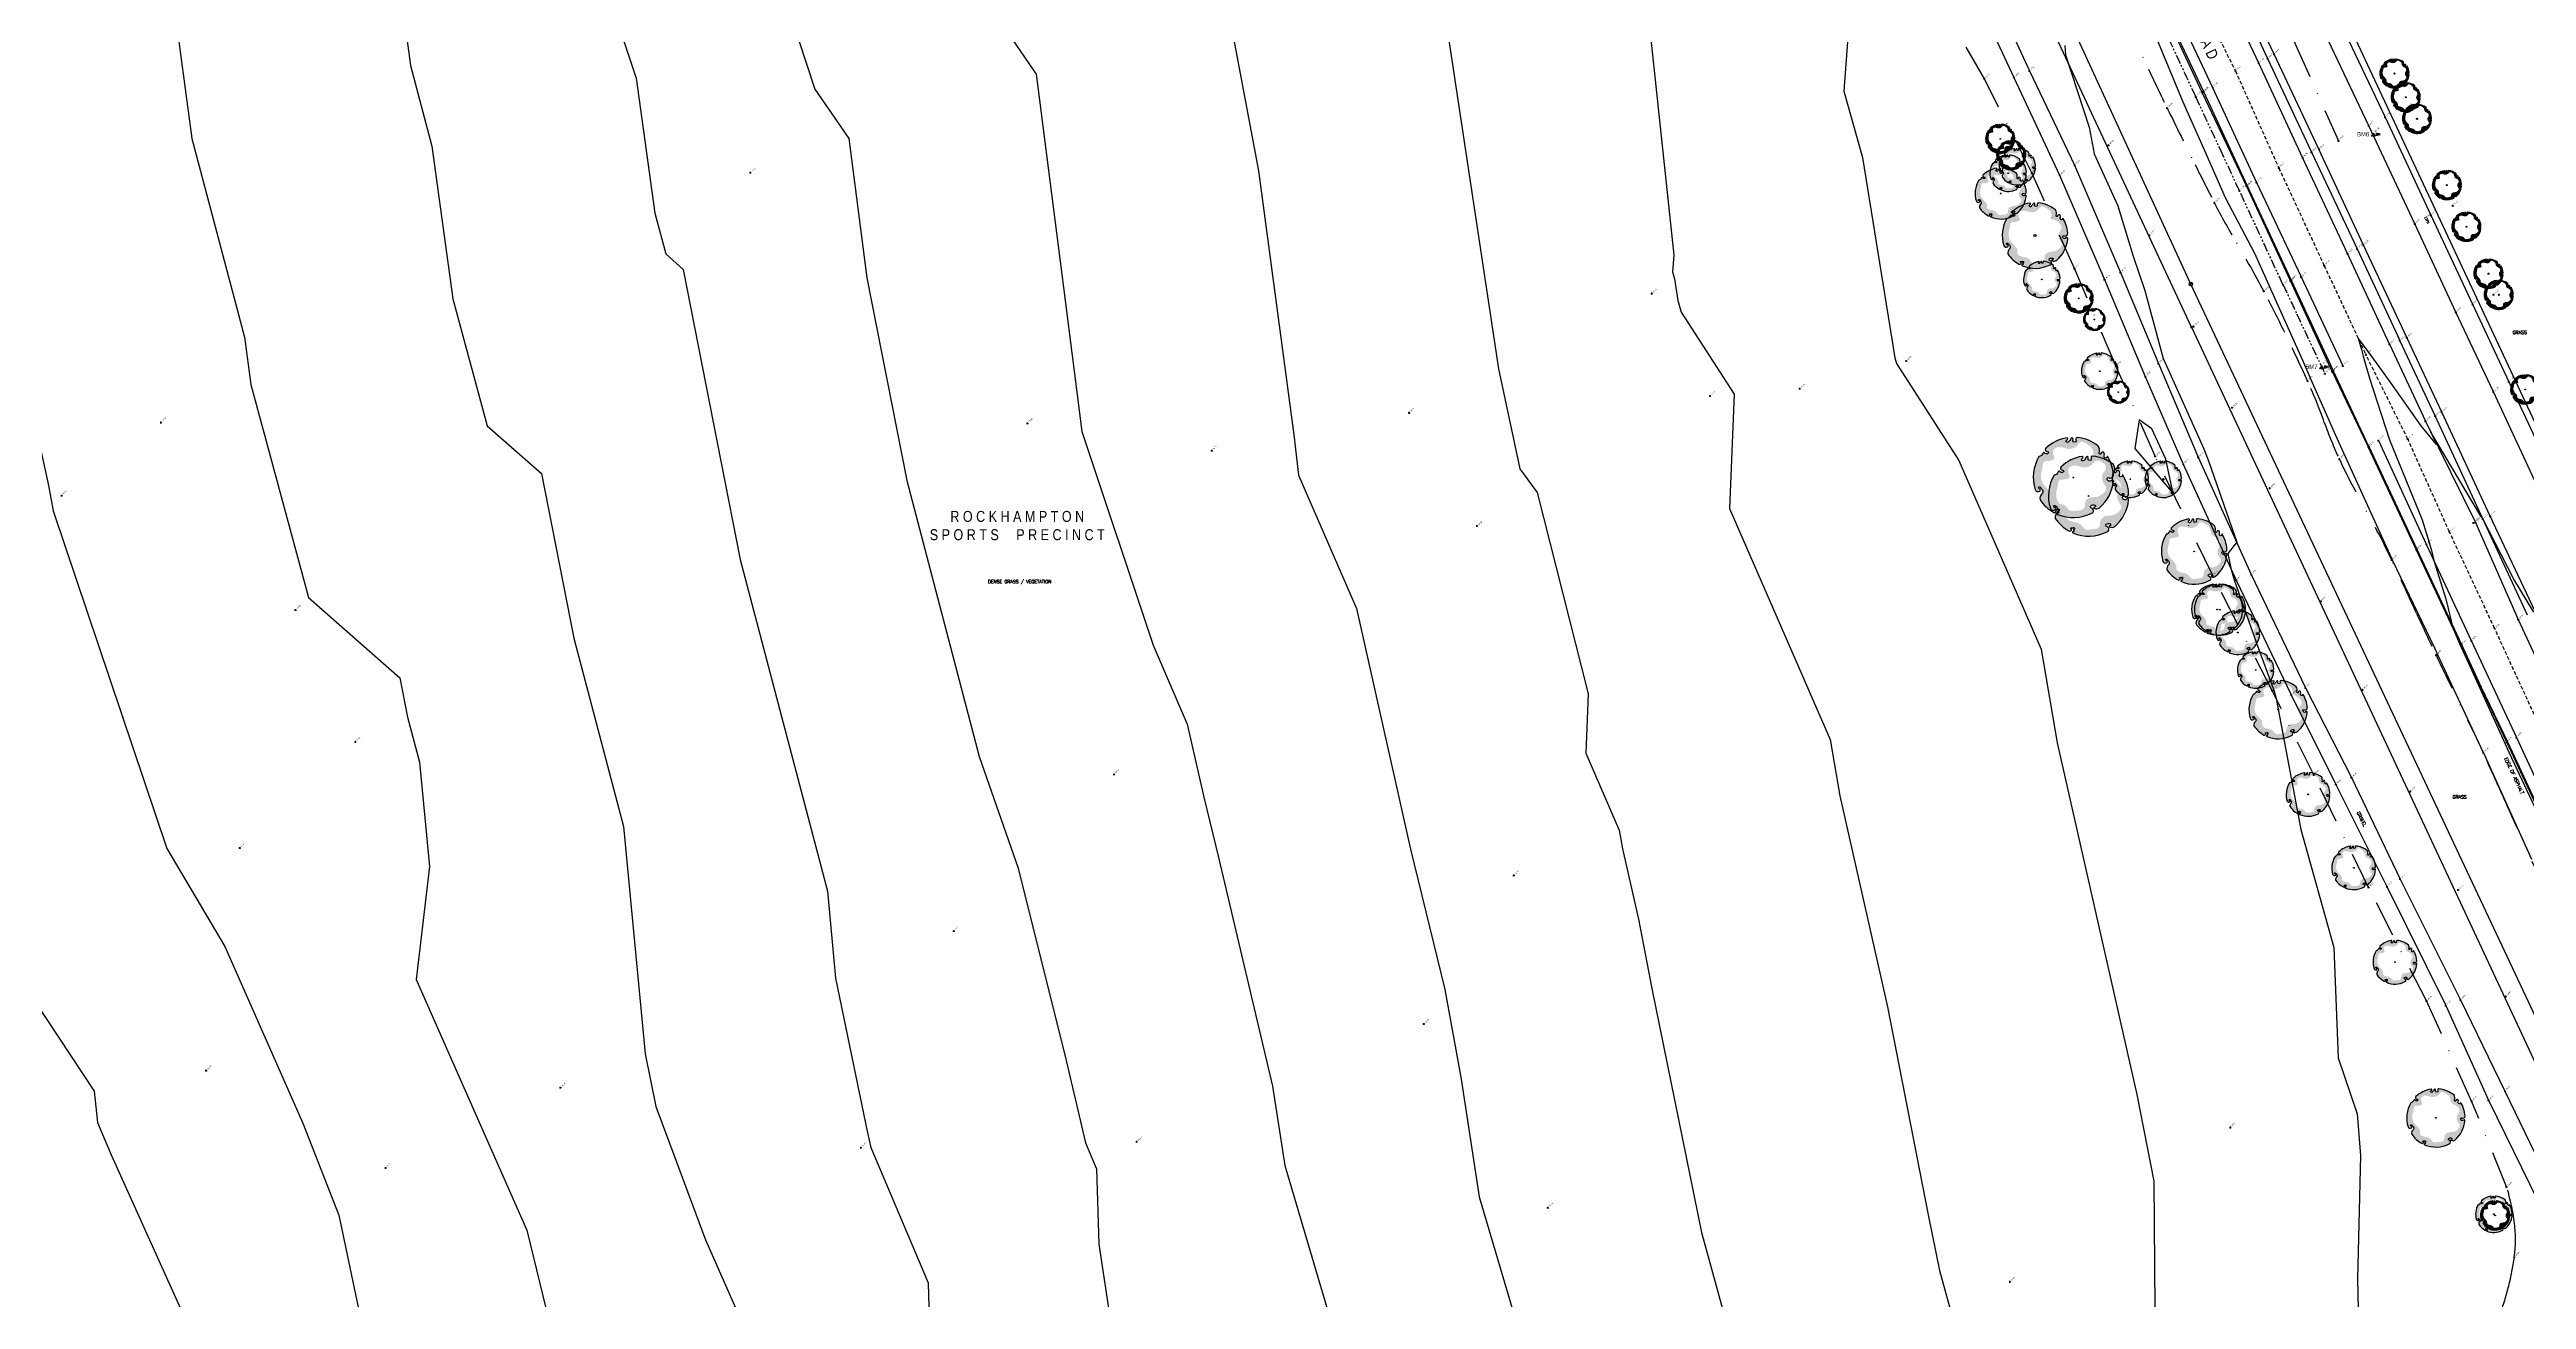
# Model space of a CAD drawing. Header units: metres. Extents: x 246075 to 247503, y 7418632 to 7419642.
# Drawn here: x 246664.9 to 247004.1, y 7419136.2 to 7419307.5 of the extents above; entities that cross this region are included whole.
import ezdxf
from ezdxf.enums import TextEntityAlignment as Align

# ---------------------------------------------------------------- set-up
doc = ezdxf.new("R2010")
doc.units = ezdxf.units.M
for name, pattern in [('DASHDOT', [10, 5, -2.5, 0, -2.5]), ('DASHED', [0.75, 0.5, -0.25]), ('PHANTOM', [2.5, 1.25, -0.25, 0.25, -0.25, 0.25, -0.25])]:
    doc.linetypes.add(name, pattern=pattern)
for name, color, linetype in [('-TEXT', 7, 'Continuous'), ('017_NAIL-L', 8, 'Continuous'), ('102_TOP_OF_BANK', 37, 'PHANTOM'), ('102_TOP_OF_BANK-L', 37, 'PHANTOM'), ('102_TOP_OF_BANK-S', 37, 'PHANTOM'), ('103_TOE_OF_BATTER', 37, 'DASHDOT'), ('103_TOE_OF_BATTER-L', 37, 'DASHDOT'), ('103_TOE_OF_BATTER-S', 37, 'DASHDOT'), ('104_EXISTING_SURFACE-L', 35, 'Continuous'), ('104_EXISTING_SURFACE-S', 35, 'Continuous'), ('201_SINGLE_TREE-H', 63, 'Continuous'), ('201_SINGLE_TREE-S', 96, 'Continuous'), ('203_GROUP_TREES', 116, 'DASHDOT'), ('203_GROUP_TREES-L', 116, 'DASHDOT'), ('203_GROUP_TREES-S', 116, 'DASHDOT'), ('403_EDGE_OF_BITUMEN', 8, 'Continuous'), ('403_EDGE_OF_BITUMEN-L', 8, 'Continuous'), ('403_EDGE_OF_BITUMEN-S', 8, 'Continuous'), ('405_EDGE_FORMATION', 33, 'Continuous'), ('405_EDGE_FORMATION-L', 33, 'Continuous'), ('405_EDGE_FORMATION-S', 33, 'Continuous'), ('410_PEDESTRIAN_PATH', 32, 'Continuous'), ('410_PEDESTRIAN_PATH-L', 32, 'Continuous'), ('410_PEDESTRIAN_PATH-S', 32, 'Continuous'), ('415_LANE_LINE_DASHED', 53, 'DASHED'), ('415_LANE_LINE_DASHED-L', 53, 'DASHED'), ('415_LANE_LINE_DASHED-S', 53, 'DASHED'), ('418_LANE_LINE_SOLID', 53, 'Continuous'), ('418_LANE_LINE_SOLID-L', 53, 'Continuous'), ('418_LANE_LINE_SOLID-S', 53, 'Continuous'), ('903_FENCE', 24, 'FENCELINE'), ('903_FENCE-S', 24, 'Continuous'), ('EX-BENCHMARK', 7, 'Continuous'), ('EX-BENCHMARK_(SLS)', 8, 'Continuous'), ('Surface_Contours_Major', 4, 'Continuous'), ('Surface_Contours_Minor', 253, 'Continuous')]:
    doc.layers.add(name, color=color, linetype=linetype)
for name, color, linetype, true_color in [('717_ELEC_LINE_OVER', 7, 'Continuous', 0xffa500), ('753_FIRE_HYDRANT-L', 7, 'Continuous', 0xb30000), ('EX-ELECT_POLE_(SLS)', 7, 'Continuous', 0xffa500), ('EX-FIRE_HYDRANT_(SLS)', 7, 'Continuous', 0xb30000)]:
    doc.layers.add(name, color=color, linetype=linetype, true_color=true_color)
doc.styles.add('BOLD', font='ARIALN.TTF')
doc.styles.add('ISO2.5', font='isocp.shx', dxfattribs={"height": 2.5})
doc.styles.get("Standard").update_dxf_attribs({"font": 'SIMPLEX.shx'})
doc.linetypes.add('FENCELINE', pattern='A,0.5,-0.2,["/",Standard,S=0.1,R=0,X=0,Y=-0.05],-0.25', length=0.95)

# ---------------------------------------------------------------- blocks, each defined once
blk = doc.blocks.new('CROSS')
at = {"color": 0, "linetype": 'Continuous'}
for p, q in [((-0.5, 0), (0.5, 0)), ((0, -0.5), (0, 0.5))]:
    blk.add_line(p, q, dxfattribs=at)
blk = doc.blocks.new('BM')
at = {"color": 0, "linetype": 'Continuous', "lineweight": 13}
for p, q in [((0, 0), (-0.31, -0.44)), ((-0.19, -0.44), (0, 0)), ((0, 0), (-0.06, -0.44)), ((0, 0), (0.19, -0.44)), ((0.31, -0.44), (0, 0)), ((0, 0), (0.06, -0.44)), ((-0.31, -0.44), (-0.19, -0.44)), ((-0.06, -0.44), (0.06, -0.44)), ((0.19, -0.44), (0.31, -0.44)), ((0.47, -0.02), (0.38, -0.02)), ((0.38, -0.02), (0.38, -0.34)), ((0.47, -0.16), (0.38, -0.16)), ((0.38, -0.16), (0.39, -0.16)), ((0.38, -0.34), (0.47, -0.34)), ((0.38, -0.34), (0.39, -0.34)), ((0.52, -0.04), (0.47, -0.02)), ((0.47, -0.16), (0.52, -0.14)), ((0.52, -0.17), (0.47, -0.16)), ((0.47, -0.34), (0.52, -0.33)), ((0.54, -0.09), (0.52, -0.04)), ((0.52, -0.14), (0.54, -0.09)), ((0.55, -0.21), (0.52, -0.17)), ((0.52, -0.33), (0.55, -0.29)), ((0.56, -0.25), (0.55, -0.21)), ((0.55, -0.29), (0.56, -0.25)), ((0.67, -0.34), (0.67, -0.02)), ((0.67, -0.02), (0.78, -0.19)), ((0.78, -0.19), (0.89, -0.02)), ((0.89, -0.02), (0.89, -0.34))]:
    blk.add_line(p, q, dxfattribs=at)
blk = doc.blocks.new('201T')
at = {"layer": '201_SINGLE_TREE-S'}
blk.add_circle((0, 0), 0.5, dxfattribs=at)
blk = doc.blocks.new('201C')
at = {"layer": '201_SINGLE_TREE-H', "transparency": 33554534}
h = blk.add_hatch(color=256, dxfattribs=at)
h.paths.add_polyline_path([(-0.372, -0.334, 0.222926), (0.02, -0.5, 0.770799), (0.044, -0.442, -0.650302), (0.051, -0.412, -0.234737), (0.096, -0.425, -0.847312), (0.082, -0.447, 0.78443), (0.073, -0.458, 0.276934), (0.135, -0.481, 0.193599), (0.431, -0.254, 0.800435), (0.414, -0.234, -0.75216), (0.376, -0.192, -0.528914), (0.401, -0.191, 0.594112), (0.466, -0.18, 0.123805), (0.496, 0.062, -1.41759), (0.461, 0.081, 0.206906), (0.476, 0.113, 0.759729), (0.437, 0.125, -1.073307), (0.419, 0.139, 0.194379), (0.447, 0.223, 0.144612), (0.254, 0.43, 0.53339), (0.228, 0.413, -1.592592), (0.194, 0.429, 1.030038), (0.176, 0.451, -0.10361), (0.131, 0.426, -1.238487), (0.128, 0.459, 0.884725), (0.134, 0.482, 0.147549), (-0.155, 0.475, 0.71725), (-0.158, 0.429, -0.864032), (-0.165, 0.402, -0.310704), (-0.195, 0.427, 0.58143), (-0.217, 0.432, -0.281558), (-0.277, 0.416), (-0.278, 0.416, 0.217121), (-0.496, 0.063), (-0.496, 0.063, 0.440011), (-0.452, 0.021, 0.723973), (-0.444, 0.052, -1.384648), (-0.426, 0.066, -0.051107), (-0.415, 0.022, -0.361502), (-0.441, -0.021, 0.256822), (-0.494, -0.079, 0.116166), (-0.406, -0.291, 0.67803), (-0.368, -0.284, 0.170035), (-0.37, -0.274, -1.054701), (-0.36, -0.27, 0.431903), (-0.347, -0.275, -0.910728), (-0.333, -0.299, -0.42046), (-0.342, -0.298, 1.007885), (-0.348, -0.302, -0.766634), (-0.365, -0.322, 0.938602), (-0.372, -0.334)])
edge = h.paths.add_edge_path(flags=16)
edge.add_spline(control_points=[(-0.318, 0.247), (-0.303, 0.263), (-0.286, 0.289), (-0.256, 0.341), (-0.193, 0.315), (-0.092, 0.286), (-0.116, 0.394), (-0.036, 0.446), (0.039, 0.399), (0.103, 0.33), (0.196, 0.321), (0.278, 0.38), (0.344, 0.296), (0.379, 0.215), (0.33, 0.131), (0.392, 0.059), (0.438, -0.014), (0.405, -0.092), (0.346, -0.109), (0.31, -0.167), (0.306, -0.228), (0.329, -0.309), (0.241, -0.345), (0.165, -0.35), (0.103, -0.314), (0.046, -0.315), (0.005, -0.336), (-0.014, -0.368), (-0.033, -0.407), (-0.093, -0.415), (-0.146, -0.387), (-0.23, -0.366), (-0.225, -0.277), (-0.286, -0.229), (-0.334, -0.194), (-0.374, -0.141), (-0.328, -0.087), (-0.344, -0.001), (-0.387, 0.083), (-0.366, 0.18), (-0.336, 0.227), (-0.318, 0.247)], knot_values=[0, 0, 0, 0, 0.064972, 0.101243, 0.15652, 0.245586, 0.324463, 0.387907, 0.486094, 0.554514, 0.671826, 0.728629, 0.823661, 0.919885, 0.989953, 1.075257, 1.171704, 1.23593, 1.293575, 1.346478, 1.426142, 1.479146, 1.570817, 1.644481, 1.712561, 1.774901, 1.807, 1.846291, 1.885582, 1.928182, 2.007036, 2.074591, 2.151638, 2.226455, 2.293426, 2.340744, 2.397548, 2.47317, 2.587294, 2.673595, 2.754259, 2.754259, 2.754259, 2.754259], degree=3, periodic=0)
at = {"layer": '201_SINGLE_TREE-S'}
blk.add_lwpolyline([(-0.372, -0.334, 0.222926), (0.02, -0.5, 0.770799), (0.044, -0.442, -0.650302), (0.051, -0.412, -0.234737), (0.096, -0.425, -0.847312), (0.082, -0.447, 0.78443), (0.073, -0.458, 0.276934), (0.135, -0.481, 0.193599), (0.431, -0.254, 0.800435), (0.414, -0.234, -0.75216), (0.376, -0.192, -0.528914), (0.401, -0.191, 0.594112), (0.466, -0.18, 0.123805), (0.496, 0.062, -1.41759), (0.461, 0.081, 0.206906), (0.476, 0.113, 0.759729), (0.437, 0.125, -1.073307), (0.419, 0.139, 0.194379), (0.447, 0.223, 0.144612), (0.254, 0.43, 0.53339), (0.228, 0.413, -1.592592), (0.194, 0.429, 1.030038), (0.176, 0.451, -0.10361), (0.131, 0.426, -1.238487), (0.128, 0.459, 0.884725), (0.134, 0.482, 0.147549), (-0.155, 0.475, 0.71725), (-0.158, 0.429, -0.864032), (-0.165, 0.402, -0.310704), (-0.195, 0.427, 0.58143), (-0.217, 0.432, -0.281558), (-0.277, 0.416), (-0.278, 0.416, 0.217121), (-0.496, 0.063), (-0.496, 0.063, 0.440011), (-0.452, 0.021, 0.723973), (-0.444, 0.052, -1.384648), (-0.426, 0.066, -0.051107), (-0.415, 0.022, -0.361502), (-0.441, -0.021, 0.256822), (-0.494, -0.079, 0.116166), (-0.406, -0.291, 0.67803), (-0.368, -0.284, 0.170035), (-0.37, -0.274, -1.054701), (-0.36, -0.27, 0.431903), (-0.347, -0.275, -0.910728), (-0.333, -0.299, -0.42046), (-0.342, -0.298, 1.007885), (-0.348, -0.302, -0.766634), (-0.365, -0.322, 0.938602), (-0.372, -0.334)], format="xyb", dxfattribs=at)
blk = doc.blocks.new('PP')
at = {"layer": 'EX-ELECT_POLE_(SLS)', "color": 0}
for p, q in [((-0.08, 0.24), (0.09, 0)), ((0.09, 0), (-0.1, 0)), ((-0.1, 0), (0.07, -0.24))]:
    blk.add_line(p, q, dxfattribs=at)
blk.add_circle((0, 0), 0.25, dxfattribs=at)
blk = doc.blocks.new('FHS')
at = {"color": 0, "linetype": 'Continuous', "lineweight": 13}
for p, q in [((-0.15, -0.15), (-0.15, 0.15)), ((-0.15, 0.15), (0.15, 0.15)), ((0.15, 0.15), (0.15, -0.15)), ((0.31, -0.15), (0.31, 0.17)), ((0.31, 0.17), (0.45, 0.17)), ((0.31, 0.03), (0.45, 0.03)), ((0.45, 0.17), (0.46, 0.17)), ((0.45, 0.03), (0.46, 0.03)), ((0.56, -0.15), (0.56, 0.17)), ((0.56, 0.17), (0.56, 0.17)), ((0.56, 0.03), (0.74, 0.03)), ((0.74, 0.17), (0.74, -0.15)), ((0.15, -0.15), (-0.15, -0.15))]:
    blk.add_line(p, q, dxfattribs=at)
blk = doc.blocks.new('G')
at = {"layer": '-TEXT'}
blk.add_text('GRASS', height=0.45, dxfattribs=at).set_placement((0.02, -0.24), align=Align.CENTER)
blk = doc.blocks.new('GR')
at = {"layer": '-TEXT'}
blk.add_text('GRAVEL', height=0.45, dxfattribs=at).set_placement((0.04, -0.22), align=Align.CENTER)

msp = doc.modelspace()

# ---------------------------------------------------------------- linework, layer by layer
at = {"layer": '102_TOP_OF_BANK'}
msp.add_lwpolyline([(246976.47, 7419263.05, -0.000577), (246972.6, 7419271.26, -0.001183), (246970.73, 7419275.26), (246964.76, 7419288.13, 0.000006), (246962.49, 7419293.02, 0.000004), (246958.79, 7419300.99, 0.000851), (246954.89, 7419309.36, -0.001305)], format="xyb", dxfattribs=at)
at = {"layer": '103_TOE_OF_BATTER'}
msp.add_lwpolyline([(246936.89, 7419390.58), (246943.54, 7419376.35), (246949.54, 7419361.45), (246954.97, 7419348.63), (246960.28, 7419334.81), (246966.22, 7419321.78), (246972.37, 7419308.35), (246978.33, 7419294.95)], dxfattribs=at)
msp.add_lwpolyline([(246948.28, 7419313.25, 0.001439), (246952.3, 7419304.76, 0.002285), (246954.87, 7419299.44, 0.001928), (246958.69, 7419291.71, 0.002835), (246961.33, 7419286.47, 0.016237), (246964.33, 7419281.06, -0.013029), (246968.11, 7419274.35, -0.008164), (246970.98, 7419268.69, -0.00706), (246974.1, 7419262.05, -0.021004), (246976.39, 7419256.37, 0.023664), (246978.45, 7419251.34, 0.020509), (246981.91, 7419244.66, -0.019192), (246985.62, 7419237.53, -0.003069), (246989, 7419230.26, 0.003867), (246991.69, 7419224.5, 0.004547), (246996.05, 7419215.56, -0.009217), (246998.16, 7419211.13, -0.001645), (247000.78, 7419205.3, 0.001062), (247004.83, 7419196.26, 0.000226), (247007.55, 7419190.23, -0.000187)], format="xyb", dxfattribs=at)
at = {"layer": '203_GROUP_TREES'}
for p, q in [((246929.84, 7419303.46), (246923.14, 7419314.96)), ((246936.33, 7419290.56), (246929.84, 7419303.46)), ((246942.17, 7419277.46), (246936.33, 7419290.56)), ((246947.85, 7419264.13), (246942.17, 7419277.46)), ((246953.22, 7419251.74), (246947.85, 7419264.13)), ((246961.11, 7419235.4), (246953.22, 7419251.74)), ((246969.24, 7419219.65), (246961.11, 7419235.4)), ((246974.95, 7419208.09), (246969.24, 7419219.65)), ((246982.44, 7419192.69), (246974.95, 7419208.09)), ((246990.38, 7419177.14), (246982.44, 7419192.69)), ((246996.56, 7419163.39), (246990.38, 7419177.14)), ((247001.35, 7419151.67), (246996.56, 7419163.39))]:
    msp.add_line(p, q, dxfattribs=at)
msp.add_lwpolyline([(246991.88, 7419125.95, 0.083575), (246997.63, 7419129.86, 0.114194), (247000.43, 7419134.14, 0.026336), (247001.65, 7419138.09, 0.027249), (247002.41, 7419142.02, 0.061885), (247002.47, 7419146.32, 0.048569), (247001.35, 7419151.67)], format="xyb", dxfattribs=at)
at = {"layer": '403_EDGE_OF_BITUMEN'}
for p, q in [((246969.51, 7419306.83), (246963.25, 7419320.06)), ((246959.68, 7419301.58), (246953.29, 7419315.29)), ((246975.66, 7419293.83), (246969.51, 7419306.83)), ((246965.71, 7419288.79), (246959.68, 7419301.58)), ((246981.74, 7419280.67), (246975.66, 7419293.83)), ((246971.74, 7419275.78), (246965.71, 7419288.79)), ((246987.7, 7419268), (246981.74, 7419280.67)), ((246977.45, 7419263.36), (246971.74, 7419275.78)), ((246992.47, 7419257.78), (246987.7, 7419268)), ((246977.45, 7419263.36), (246982.41, 7419253.05)), ((246999.1, 7419243.55), (246992.47, 7419257.78)), ((246988.98, 7419238.96), (246982.41, 7419253.05)), ((247005.28, 7419230.49), (246999.1, 7419243.55)), ((246995.08, 7419225.89), (246988.98, 7419238.96)), ((247001.37, 7419212.58), (246995.08, 7419225.89)), ((247008.33, 7419197.7), (247001.37, 7419212.58))]:
    msp.add_line(p, q, dxfattribs=at)
at = {"layer": '405_EDGE_FORMATION'}
for p, q in [((246927.98, 7419316.29), (246933.89, 7419303.64)), ((246930.16, 7419317.2), (246936, 7419304.54)), ((246936, 7419304.54), (246942.2, 7419291.61)), ((246933.89, 7419303.64), (246940.14, 7419290.26)), ((246942.2, 7419291.61), (246948.48, 7419276.92)), ((246940.14, 7419290.26), (246946.28, 7419275.94)), ((246946.28, 7419275.94), (246951.87, 7419262.67)), ((246948.48, 7419276.92), (246953.66, 7419264.45)), ((246953.66, 7419264.45), (246959.11, 7419251.61)), ((246951.87, 7419262.67), (246957.08, 7419250.68)), ((246957.08, 7419250.68), (246964.31, 7419234.78)), ((246959.11, 7419251.61), (246966.39, 7419235.54)), ((246964.31, 7419234.78), (246971.87, 7419219.07)), ((246966.39, 7419235.54), (246973.8, 7419220.02)), ((246973.8, 7419220.02), (246980.11, 7419207.72)), ((246971.87, 7419219.07), (246977.97, 7419206.8)), ((246977.97, 7419206.8), (246984.97, 7419192.79)), ((246980.11, 7419207.72), (246986.76, 7419193.83)), ((246984.97, 7419192.79), (246993.01, 7419176.49)), ((246986.76, 7419193.83), (246995.02, 7419177.28)), ((246993.01, 7419176.49), (246998.88, 7419163.52)), ((246995.02, 7419177.28), (247001.13, 7419164.79)), ((246998.88, 7419163.52), (247005.67, 7419149.65)), ((247001.13, 7419164.79), (247008.01, 7419150.51))]:
    msp.add_line(p, q, dxfattribs=at)
at = {"layer": '410_PEDESTRIAN_PATH'}
for p, q in [((246978.35, 7419311.62), (246984.71, 7419298.18)), ((246982.47, 7419297.02), (246976.11, 7419310.46)), ((246984.71, 7419298.18), (246990.98, 7419284.77)), ((246988.79, 7419283.58), (246982.47, 7419297.02)), ((246990.98, 7419284.77), (246996.7, 7419272.56)), ((246994.41, 7419271.48), (246988.79, 7419283.58)), ((246999.54, 7419260.56), (246994.41, 7419271.48)), ((246996.7, 7419272.56), (247001.65, 7419261.96)), ((247006.1, 7419246.52), (246999.54, 7419260.56)), ((247001.65, 7419261.96), (247008.28, 7419247.76))]:
    msp.add_line(p, q, dxfattribs=at)
at = {"layer": '415_LANE_LINE_DASHED'}
for p, q in [((246961.37, 7419310.18), (246964.21, 7419304.56)), ((246964.21, 7419304.56), (246970.15, 7419291.26)), ((246970.15, 7419291.26), (246976.36, 7419277.88)), ((246976.36, 7419277.88), (246982.1, 7419265.63)), ((246987.82, 7419254.1), (246982.1, 7419265.63)), ((246993.52, 7419241.41), (246987.82, 7419254.1)), ((246999.71, 7419228.16), (246993.52, 7419241.41)), ((247005.76, 7419215.01), (246999.71, 7419228.16))]:
    msp.add_line(p, q, dxfattribs=at)
at = {"layer": '418_LANE_LINE_SOLID'}
for p, q in [((246967.41, 7419305.61), (246961.13, 7419319.01)), ((246962.34, 7419319.78), (246968.62, 7419306.24)), ((246953.42, 7419315.39), (246959.85, 7419301.7)), ((246954.7, 7419315.82), (246961.09, 7419302.27)), ((246973.42, 7419292.65), (246967.41, 7419305.61)), ((246968.62, 7419306.24), (246974.64, 7419293.39)), ((246959.85, 7419301.7), (246965.83, 7419288.77)), ((246961.09, 7419302.27), (246967.1, 7419289.26)), ((246979.57, 7419279.5), (246973.42, 7419292.65)), ((246974.64, 7419293.39), (246980.87, 7419280.15)), ((246965.83, 7419288.77), (246971.85, 7419275.86)), ((246967.1, 7419289.26), (246973.21, 7419276.3)), ((246985.32, 7419267.09), (246979.57, 7419279.5)), ((246980.87, 7419280.15), (246986.72, 7419267.59)), ((246971.85, 7419275.86), (246977.6, 7419263.5)), ((246973.21, 7419276.3), (246978.93, 7419264.14)), ((246991.57, 7419257.27), (246986.72, 7419267.59)), ((246985.32, 7419267.09), (246990.25, 7419256.54)), ((246982.5, 7419253.09), (246977.6, 7419263.5)), ((246998.08, 7419243.15), (246991.57, 7419257.27)), ((246983.79, 7419253.89), (246990.36, 7419239.72)), ((246990.25, 7419256.54), (246997.1, 7419242.69)), ((246982.5, 7419253.09), (246989.07, 7419239)), ((246997.1, 7419242.69), (247002.93, 7419229.4)), ((247004.21, 7419229.98), (246998.08, 7419243.15)), ((246989.07, 7419239), (246995.17, 7419225.94)), ((246990.36, 7419239.72), (246996.52, 7419226.49)), ((246996.52, 7419226.49), (247002.69, 7419213.22)), ((247002.93, 7419229.4), (247009.04, 7419216.2)), ((246995.17, 7419225.94), (246997.82, 7419220.18)), ((246997.82, 7419220.18), (247001.46, 7419212.62)), ((247002.69, 7419213.22), (247009.61, 7419198.35)), ((247001.46, 7419212.62), (247008.42, 7419197.75))]:
    msp.add_line(p, q, dxfattribs=at)
at = {"layer": '717_ELEC_LINE_OVER'}
for p, q in [((246958.11, 7419275.32), (246905.91, 7419388.69)), ((247014.19, 7419237.2), (246967.86, 7419336.27)), ((247011.4, 7419161.96), (246958.11, 7419275.32))]:
    msp.add_line(p, q, dxfattribs=at)
at = {"layer": '903_FENCE'}
for q in [(246894.02, 7419407.22), (247022.89, 7419130.87)]:
    msp.add_line((246958.19, 7419269.43), q, dxfattribs=at)
at = {"layer": 'Surface_Contours_Major'}
for points, elevation in [([(246661.31, 7419417.34), (246665.28, 7419398.88), (246669.21, 7419383.97), (246678.95, 7419349.3), (246679.61, 7419338.55), (246680.32, 7419325.29), (246684.36, 7419295.26), (246691.56, 7419268.04), (246692.45, 7419261.59), (246700.32, 7419232.38), (246712.83, 7419221.4), (246713.89, 7419216.01), (246715.51, 7419209.85), (246716.88, 7419195.53), (246715.05, 7419180.05), (246723.82, 7419160.19), (246730.22, 7419145.75), (246739.01, 7419109.76)], 34), ([(246786.51, 7419323.77), (246799.99, 7419304.1), (246804.2, 7419271.3), (246806.25, 7419255.14), (246815.99, 7419225.85), (246820.68, 7419215.04), (246822.93, 7419205.06), (246825.01, 7419196.59), (246832.36, 7419165.47), (246834.02, 7419154.58), (246841.65, 7419128.78)], 36), ([(246912.19, 7419323.33), (246910.6, 7419301.74), (246913.15, 7419292.67), (246917.59, 7419265.21), (246917.79, 7419264.45), (246926.34, 7419251.14), (246937.6, 7419225.31), (246939.82, 7419212.47), (246950.7, 7419164.31), (246953.02, 7419152.42), (246953.24, 7419129.22)], 38), ([(246741.77, 7419313.85), (246745.19, 7419303.52), (246747.74, 7419285.04), (246749.25, 7419279.45), (246751.64, 7419277.34), (246759.46, 7419237.61), (246771.38, 7419192.18), (246772.52, 7419180.26), (246776.86, 7419159.08), (246777.33, 7419157.06), (246785.2, 7419138.5), (246786.38, 7419095.3)], 35), ([(246856.29, 7419309.93), (246863.28, 7419263.7), (246866.23, 7419250), (246868.61, 7419246.79), (246875.58, 7419219.2), (246875.24, 7419211.08), (246879.84, 7419200.52), (246880.28, 7419197.96), (246882.46, 7419188.32), (246884.31, 7419178.82), (246891.1, 7419145.42), (246897.7, 7419121.35)], 37), ([(246953.24, 7419309.41), (246957.03, 7419300.29), (246960.15, 7419293.2), (246962.81, 7419287.19), (246966.84, 7419279.56), (246969.03, 7419274.67), (246973.38, 7419264.89), (246974.55, 7419262.24), (246977.9, 7419254.61), (246979.26, 7419251.69), (246985.57, 7419237.77), (246985.67, 7419237.56), (246991.5, 7419225.51), (246991.89, 7419224.58), (246998.15, 7419211.17), (246998.17, 7419211.13), (247004.76, 7419196.57)], 39), ([(246656.27, 7419186.96), (246670.99, 7419164.79), (246671.45, 7419160.47), (246673.32, 7419156.05), (246684.04, 7419132.24)], 33)]:
    msp.add_lwpolyline(points, dxfattribs=dict(at, elevation=elevation))
at = {"layer": 'Surface_Contours_Minor'}
for points, elevation in [([(246626.01, 7419472.82), (246627.4, 7419468.27), (246625.54, 7419448.58), (246629.46, 7419433.59), (246634.86, 7419422.99), (246638.04, 7419423.13), (246639.86, 7419419.4), (246639.61, 7419419.03), (246639.08, 7419418.57), (246635.25, 7419415.5), (246638.98, 7419408.81), (246646.66, 7419379.74), (246650.89, 7419364.65), (246653.42, 7419323.54), (246654, 7419312.66), (246657.07, 7419282.77), (246664.71, 7419247.73), (246665.35, 7419244.25), (246680.92, 7419198), (246688.89, 7419184.6), (246699.55, 7419160.4), (246704.5, 7419147.76), (246712.12, 7419111.49)], 33.5), ([(246711.16, 7419328.45), (246714.29, 7419305.28), (246717.21, 7419294.22), (246720.1, 7419273.32), (246724.78, 7419255.91), (246732.24, 7419249.37), (246736.68, 7419226.81), (246743.45, 7419201.01), (246746.43, 7419169.87), (246747.9, 7419162.65), (246754.69, 7419144.41), (246759.87, 7419132.73)], 34.5), ([(246881.8, 7419331.21), (246887.29, 7419279.31), (246887.12, 7419277), (246887.39, 7419276.03), (246887.87, 7419273.08), (246888.29, 7419271.46), (246895.57, 7419260.27), (246894.91, 7419244.58), (246908.72, 7419212.92), (246910.05, 7419205.21), (246916.58, 7419176.31), (246922.14, 7419147.81), (246923.69, 7419140.18), (246925.65, 7419133.06)], 37.5), ([(246763.99, 7419319.28), (246769.69, 7419302.03), (246774.34, 7419295.25), (246776.79, 7419276.17), (246782.25, 7419248.41), (246792.17, 7419210.6), (246797.51, 7419195.32), (246804.1, 7419168.95), (246806.75, 7419157.69), (246808.26, 7419154.12), (246808.54, 7419143.8), (246815.78, 7419096.11)], 35.5), ([(246825.98, 7419314.42), (246830.43, 7419290.83), (246835.25, 7419254.66), (246835.89, 7419249.13), (246843.83, 7419230.88), (246851.24, 7419197.91), (246855.95, 7419178.71), (246858.18, 7419166.41), (246860.63, 7419150.31), (246866.98, 7419128.83)], 36.5), ([(246940.84, 7419308), (246940.96, 7419306.73), (246944.18, 7419296.84), (246944.86, 7419293.17), (246948.1, 7419286.06), (246950.19, 7419279.15), (246951.82, 7419274.44), (246954.32, 7419265.14), (246955.01, 7419263.64), (246959.9, 7419252.76), (246960.59, 7419250.97), (246964.39, 7419239.96), (246963.19, 7419238.42), (246963.57, 7419236.41), (246964.06, 7419234.82), (246967.12, 7419226.13), (246969.53, 7419219.58), (246969.78, 7419218.54), (246973.19, 7419200.63), (246977.71, 7419184.46), (246978.28, 7419169.32), (246980.88, 7419161.68), (246981.35, 7419155.96), (246980.94, 7419139), (246981.38, 7419118.45)], 38.5), ([(247005.08, 7419230.4), (247002.36, 7419234.9), (246998.09, 7419243.15), (246998.03, 7419243.26), (246997.84, 7419243.55), (246990.94, 7419255.15), (246991.75, 7419253.35), (246989.65, 7419255.93), (246985.4, 7419261.95), (246982.59, 7419265.85), (246981.04, 7419267.91), (246981.48, 7419266.37), (246981.69, 7419265.44), (246982.56, 7419262.45), (246985.31, 7419253.97), (246989.78, 7419243.03), (246990.73, 7419239.91), (246991.08, 7419238.83), (246991.4, 7419237.48), (246993.05, 7419232.23), (246993.98, 7419228.26), (246994.99, 7419225.86), (246995.17, 7419225.48), (247001.1, 7419212.45), (247001.67, 7419211.19), (247008.03, 7419197.58)], 39.5)]:
    msp.add_lwpolyline(points, dxfattribs=dict(at, elevation=elevation))
at = {"layer": 'Surface_Contours_Minor', "elevation": 38.5}
msp.add_lwpolyline([(246951.05, 7419256.74), (246950.45, 7419252.8), (246955.68, 7419246.66), (246954.67, 7419251.34), (246952.76, 7419255.5)], close=True, dxfattribs=at)

# ---------------------------------------------------------------- block references
at = {"layer": '-TEXT'}
for p in [(247003.14, 7419268.72), (246994.9, 7419205.09)]:
    msp.add_blockref('G', p, dxfattribs=at)
at = {"layer": '-TEXT', "rotation": 296.5536014424649}
msp.add_blockref('GR', (246981.48, 7419202.08), dxfattribs=at)
at = {"layer": '102_TOP_OF_BANK-S', "xscale": 0.25, "yscale": 0.25, "zscale": 0.25}
for p in [(246958.79, 7419300.99), (246964.76, 7419288.13), (246970.73, 7419275.26), (246976.47, 7419263.05)]:
    msp.add_blockref('CROSS', p, dxfattribs=at)
at = {"layer": '103_TOE_OF_BATTER-S', "xscale": 0.25, "yscale": 0.25, "zscale": 0.25}
for p in [(246954.87, 7419299.44), (246978.33, 7419294.95), (246961.33, 7419286.47), (246968.11, 7419274.35), (246974.1, 7419262.05), (246978.45, 7419251.34), (246985.62, 7419237.53), (246991.69, 7419224.5), (246998.16, 7419211.13)]:
    msp.add_blockref('CROSS', p, dxfattribs=at)
at = {"layer": '104_EXISTING_SURFACE-S', "xscale": 0.25, "yscale": 0.25, "zscale": 0.25}
for p in [(246987.69, 7419299.4), (246946.84, 7419294.34), (246760.84, 7419290.6), (246993.99, 7419286.06), (246952.4, 7419282.01), (246884.3, 7419274.03), (246999.55, 7419273.87), (246958.47, 7419269.52), (246919.14, 7419264.8), (246904.55, 7419261), (246851.06, 7419257.7), (246892.27, 7419260), (246963.78, 7419258.41), (246680.12, 7419256.37), (246798.79, 7419256.25), (246824.04, 7419252.5), (246968.91, 7419247.38), (246666.51, 7419246.35), (246860.35, 7419242.19), (246698.55, 7419230.68), (246975.94, 7419231.87), (246981.61, 7419219.74), (246706.74, 7419212.62), (246810.64, 7419208.17), (246988.18, 7419205.82), (246690.92, 7419198.09), (246865.4, 7419194.33), (246994.71, 7419192.33), (246788.7, 7419186.7), (247001.23, 7419177.74), (246853.08, 7419173.97), (246686.32, 7419167.59), (246734.84, 7419165.26), (246963.53, 7419159.79), (246775.98, 7419157.03), (246813.75, 7419157.84), (246710.89, 7419154.25), (246870.05, 7419148.8), (246933.34, 7419138.64)]:
    msp.add_blockref('CROSS', p, dxfattribs=at)
at = {"layer": '201_SINGLE_TREE-S', "rotation": 25}
for name, p, xscale, yscale, zscale in [('201C', (246986, 7419304.17), 4, 4, 4), ('201C', (246987.54, 7419300.92), 4, 4, 4), ('201T', (246986, 7419304.17), 0.15, 0.15, 0.15), ('201C', (246932.01, 7419295.23), 4, 4, 4), ('201C', (246989.08, 7419297.96), 4, 4, 4), ('201T', (246987.54, 7419300.92), 0.15, 0.15, 0.15), ('201T', (246989.08, 7419297.96), 0.15, 0.15, 0.15), ('201C', (246933.51, 7419292.99), 4, 4, 4), ('201C', (246934.34, 7419291.41), 5, 5, 5), ('201T', (246932.01, 7419295.23), 0.1, 0.1, 0.1), ('201C', (246932.07, 7419287.74), 7, 7, 7), ('201C', (246933.09, 7419290.52), 5, 5, 5), ('201T', (246933.51, 7419292.99), 0.1, 0.1, 0.1), ('201T', (246934.34, 7419291.41), 0.1, 0.1, 0.1), ('201C', (246993.18, 7419288.89), 4, 4, 4), ('201C', (246936.78, 7419281.98), 9, 9, 9), ('201T', (246932.07, 7419287.74), 0.1, 0.1, 0.1), ('201T', (246933.09, 7419290.52), 0.1, 0.1, 0.1), ('201T', (246993.18, 7419288.89), 0.15, 0.15, 0.15), ('201C', (246995.85, 7419283.18), 4, 4, 4), ('201T', (246936.78, 7419281.98), 0.3, 0.3, 0.3), ('201T', (246995.85, 7419283.18), 0.15, 0.15, 0.15), ('201C', (246937.7, 7419275.97), 5, 5, 5), ('201C', (246998.87, 7419276.75), 4, 4, 4), ('201T', (246937.7, 7419275.97), 0.1, 0.1, 0.1), ('201C', (246942.75, 7419273.38), 4, 4, 4), ('201C', (247000.28, 7419273.85), 4, 4, 4), ('201T', (246998.87, 7419276.75), 0.15, 0.15, 0.15), ('201T', (247000.28, 7419273.85), 0.15, 0.15, 0.15), ('201T', (246942.75, 7419273.38), 0.1, 0.1, 0.1), ('201C', (246944.9, 7419270.47), 3, 3, 3), ('201T', (246944.9, 7419270.47), 0.1, 0.1, 0.1), ('201C', (246945.64, 7419263.41), 5, 5, 5), ('201T', (246945.64, 7419263.41), 0.1, 0.1, 0.1), ('201C', (246948.17, 7419260.51), 3, 3, 3), ('201T', (246948.17, 7419260.51), 0.1, 0.1, 0.1), ('201C', (247003.9, 7419260.9), 4, 4, 4), ('201T', (247003.9, 7419260.9), 0.1, 0.1, 0.1), ('201C', (246942.02, 7419248.84), 11, 11, 11), ('201C', (246944.11, 7419246.3), 11, 11, 11), ('201C', (246949.83, 7419248.6), 5, 5, 5), ('201C', (246954.35, 7419248.59), 5, 5, 5), ('201T', (246942.02, 7419248.84), 0.1, 0.1, 0.1), ('201T', (246949.83, 7419248.6), 0.1, 0.1, 0.1), ('201T', (246954.35, 7419248.59), 0.2, 0.2, 0.2), ('201T', (246944.11, 7419246.3), 0.1, 0.1, 0.1), ('201C', (246958.57, 7419238.71), 9, 9, 9), ('201T', (246958.57, 7419238.71), 0.1, 0.1, 0.1), ('201C', (246961.72, 7419230.75), 7, 7, 7), ('201C', (246962.11, 7419230.73), 7, 7, 7), ('201C', (246964.55, 7419227.59), 6, 6, 6), ('201T', (246961.72, 7419230.75), 0.1, 0.1, 0.1), ('201T', (246962.11, 7419230.73), 0.1, 0.1, 0.1), ('201T', (246964.55, 7419227.59), 0.1, 0.1, 0.1), ('201C', (246966.99, 7419222.47), 5, 5, 5), ('201C', (246970.07, 7419217.04), 8, 8, 8), ('201T', (246966.99, 7419222.47), 0.1, 0.1, 0.1), ('201T', (246970.07, 7419217.04), 0.1, 0.1, 0.1), ('201C', (246974.17, 7419205.43), 6, 6, 6), ('201T', (246974.17, 7419205.43), 0.1, 0.1, 0.1), ('201C', (246980.42, 7419195.37), 6, 6, 6), ('201T', (246980.42, 7419195.37), 0.1, 0.1, 0.1), ('201C', (246986.06, 7419182.44), 6, 6, 6), ('201T', (246986.06, 7419182.44), 0.1, 0.1, 0.1), ('201C', (246991.67, 7419161.11), 8, 8, 8), ('201T', (246991.67, 7419161.11), 0.1, 0.1, 0.1), ('201C', (246999.61, 7419147.91), 5, 5, 5), ('201C', (246999.78, 7419147.75), 4, 4, 4), ('201T', (246999.61, 7419147.91), 0.1, 0.1, 0.1), ('201T', (246999.78, 7419147.75), 0.1, 0.1, 0.1)]:
    msp.add_blockref(name, p, dxfattribs=dict(at, xscale=xscale, yscale=yscale, zscale=zscale))
at = {"layer": '203_GROUP_TREES-S', "xscale": 0.25, "yscale": 0.25, "zscale": 0.25}
for p in [(246929.84, 7419303.46), (246936.33, 7419290.56), (246942.17, 7419277.46), (246947.85, 7419264.13), (246953.22, 7419251.74), (246961.11, 7419235.4), (246969.24, 7419219.65), (246974.95, 7419208.09), (246982.44, 7419192.69), (246990.38, 7419177.14), (246996.56, 7419163.39), (247001.35, 7419151.67), (247002.41, 7419142.02)]:
    msp.add_blockref('CROSS', p, dxfattribs=at)
at = {"layer": '403_EDGE_OF_BITUMEN-S', "xscale": 0.25, "yscale": 0.25, "zscale": 0.25}
for p in [(246969.51, 7419306.83), (246959.68, 7419301.58), (246975.66, 7419293.83), (246965.71, 7419288.79), (246981.74, 7419280.67), (246971.74, 7419275.78), (246987.7, 7419268), (246977.45, 7419263.36), (246992.47, 7419257.78), (246982.41, 7419253.05), (246999.1, 7419243.55), (246988.98, 7419238.96), (246995.08, 7419225.89), (247001.37, 7419212.58)]:
    msp.add_blockref('CROSS', p, dxfattribs=at)
at = {"layer": '405_EDGE_FORMATION-S', "xscale": 0.25, "yscale": 0.25, "zscale": 0.25}
for p in [(246936, 7419304.54), (246933.89, 7419303.64), (246942.2, 7419291.61), (246940.14, 7419290.26), (246946.28, 7419275.94), (246948.48, 7419276.92), (246953.66, 7419264.45), (246951.87, 7419262.67), (246957.08, 7419250.68), (246959.11, 7419251.61), (246964.31, 7419234.78), (246966.39, 7419235.54), (246973.8, 7419220.02), (246971.87, 7419219.07), (246977.97, 7419206.8), (246980.11, 7419207.72), (246984.97, 7419192.79), (246986.76, 7419193.83), (246993.01, 7419176.49), (246995.02, 7419177.28), (246998.88, 7419163.52), (247001.13, 7419164.79)]:
    msp.add_blockref('CROSS', p, dxfattribs=at)
at = {"layer": '410_PEDESTRIAN_PATH-S', "xscale": 0.25, "yscale": 0.25, "zscale": 0.25}
for p in [(246984.71, 7419298.18), (246982.47, 7419297.02), (246990.98, 7419284.77), (246988.79, 7419283.58), (246994.41, 7419271.48), (246996.7, 7419272.56), (246999.54, 7419260.56), (247001.65, 7419261.96)]:
    msp.add_blockref('CROSS', p, dxfattribs=at)
at = {"layer": '415_LANE_LINE_DASHED-S', "xscale": 0.25, "yscale": 0.25, "zscale": 0.25}
for p in [(246964.21, 7419304.56), (246970.15, 7419291.26), (246976.36, 7419277.88), (246982.1, 7419265.63), (246987.82, 7419254.1), (246993.52, 7419241.41), (246999.71, 7419228.16)]:
    msp.add_blockref('CROSS', p, dxfattribs=at)
at = {"layer": '418_LANE_LINE_SOLID-S', "xscale": 0.25, "yscale": 0.25, "zscale": 0.25}
for p in [(246967.41, 7419305.61), (246968.62, 7419306.24), (246959.85, 7419301.7), (246961.09, 7419302.27), (246973.42, 7419292.65), (246974.64, 7419293.39), (246965.83, 7419288.77), (246967.1, 7419289.26), (246979.57, 7419279.5), (246980.87, 7419280.15), (246971.85, 7419275.86), (246973.21, 7419276.3), (246985.32, 7419267.09), (246986.72, 7419267.59), (246978.93, 7419264.14), (246977.6, 7419263.5), (246991.57, 7419257.27), (246983.79, 7419253.89), (246990.25, 7419256.54), (246982.5, 7419253.09), (246996.8, 7419242.61), (246997.1, 7419242.69), (246998.08, 7419243.15), (246989.07, 7419239), (246990.36, 7419239.72), (246996.52, 7419226.49), (247002.93, 7419229.4), (246995.17, 7419225.94), (246997.82, 7419220.18), (247002.69, 7419213.22), (247001.46, 7419212.62)]:
    msp.add_blockref('CROSS', p, dxfattribs=at)
at = {"layer": '903_FENCE-S', "xscale": 0.25, "yscale": 0.25, "zscale": 0.25}
msp.add_blockref('CROSS', (246958.19, 7419269.43), dxfattribs=at)
at = {"layer": 'EX-BENCHMARK_(SLS)'}
for p in [(246983.11, 7419296.01), (246976.03, 7419264.15)]:
    msp.add_blockref('BM', p, dxfattribs=at)
at = {"layer": 'EX-ELECT_POLE_(SLS)'}
msp.add_blockref('PP', (246958.11, 7419275.32), dxfattribs=at)
at = {"layer": 'EX-FIRE_HYDRANT_(SLS)', "rotation": 295}
msp.add_blockref('FHS', (246990.3, 7419284.35), dxfattribs=at)

# ---------------------------------------------------------------- texts
at = {"layer": '-TEXT', "style": 'BOLD'}
msp.add_text('N O R M A N               R O A D', height=1.5, rotation=295, dxfattribs=at).set_placement((246955.61, 7419316.62), align=Align.CENTER)
for s, p in [('R O C K H A M P T O N', (246797.39, 7419242.75)), ('S P O R T S     P R E C I N C T', (246797.39, 7419240.25))]:
    msp.add_text(s, height=1.5, dxfattribs=at).set_placement(p, align=Align.CENTER)
at = {"layer": '-TEXT'}
msp.add_text('DENSE GRASS / VEGETATION', height=0.45, dxfattribs=at).set_placement((246797.72, 7419234.35), align=Align.CENTER)
msp.add_text('EDGE OF ASPHALT', height=0.45, rotation=295, dxfattribs=at).set_placement((247002.18, 7419207.89), align=Align.CENTER)
at = {"layer": '017_NAIL-L', "style": 'ISO2.5'}
for s, p in [('39.12', (246983.28, 7419296.17)), ('39.28', (246976.2, 7419264.32))]:
    msp.add_text(s, height=0.25, rotation=45, dxfattribs=at).set_placement(p, align=Align.MIDDLE_LEFT)
at = {"layer": '102_TOP_OF_BANK-L', "style": 'ISO2.5'}
for s, p in [('39.20', (246958.96, 7419301.16)), ('39.23', (246964.93, 7419288.3)), ('39.25', (246970.9, 7419275.43)), ('39.30', (246976.64, 7419263.22))]:
    msp.add_text(s, height=0.2, rotation=45, dxfattribs=at).set_placement(p, align=Align.MIDDLE_LEFT)
at = {"layer": '103_TOE_OF_BATTER-L', "style": 'ISO2.5'}
for s, p in [('38.76', (246955.04, 7419299.61)), ('39.09', (246978.49, 7419295.12)), ('38.83', (246961.5, 7419286.64)), ('38.86', (246968.27, 7419274.51)), ('38.93', (246974.27, 7419262.22)), ('38.89', (246978.62, 7419251.51)), ('38.99', (246985.78, 7419237.7)), ('38.97', (246991.86, 7419224.67)), ('39.00', (246998.32, 7419211.29))]:
    msp.add_text(s, height=0.2, rotation=45, dxfattribs=at).set_placement(p, align=Align.MIDDLE_LEFT)
at = {"layer": '104_EXISTING_SURFACE-L', "style": 'ISO2.5'}
for s, p in [('39.38', (246987.86, 7419299.57)), ('38.59', (246947.01, 7419294.51)), ('35.24', (246761.01, 7419290.77)), ('39.43', (246994.16, 7419286.23)), ('38.59', (246952.56, 7419282.18)), ('37.44', (246884.47, 7419274.19)), ('39.40', (246999.72, 7419274.04)), ('38.64', (246958.63, 7419269.69)), ('38.03', (246919.31, 7419264.96)), ('37.41', (246892.44, 7419260.17)), ('37.75', (246904.72, 7419261.17)), ('33.78', (246680.29, 7419256.53)), ('36.74', (246851.22, 7419257.86)), ('38.64', (246963.95, 7419258.58)), ('35.86', (246798.96, 7419256.42)), ('36.33', (246824.21, 7419252.67)), ('33.53', (246666.68, 7419246.52)), ('38.66', (246969.07, 7419247.55)), ('36.86', (246860.52, 7419242.35)), ('33.96', (246698.72, 7419230.85)), ('38.61', (246976.1, 7419232.04)), ('38.66', (246981.78, 7419219.91)), ('33.84', (246706.91, 7419212.79)), ('35.78', (246810.81, 7419208.34)), ('38.70', (246988.35, 7419205.99)), ('33.66', (246691.08, 7419198.26)), ('36.75', (246865.57, 7419194.49)), ('38.75', (246994.88, 7419192.49)), ('35.31', (246788.87, 7419186.87)), ('38.90', (247001.4, 7419177.91)), ('36.42', (246853.25, 7419174.13)), ('33.30', (246686.49, 7419167.76)), ('34.28', (246735.01, 7419165.43)), ('38.19', (246963.69, 7419159.96)), ('34.98', (246776.15, 7419157.2)), ('35.62', (246813.92, 7419158.01)), ('33.67', (246711.05, 7419154.41)), ('36.68', (246870.22, 7419148.96)), ('37.65', (246933.51, 7419138.8))]:
    msp.add_text(s, height=0.2, rotation=45, dxfattribs=at).set_placement(p, align=Align.MIDDLE_LEFT)
at = {"layer": '203_GROUP_TREES-L', "style": 'ISO2.5'}
for s, p in [('38.32', (246930.01, 7419303.63)), ('38.34', (246936.5, 7419290.73)), ('38.44', (246942.33, 7419277.62)), ('38.44', (246948.02, 7419264.29)), ('38.54', (246953.39, 7419251.91)), ('38.41', (246961.28, 7419235.57)), ('38.49', (246969.4, 7419219.81)), ('38.56', (246975.12, 7419208.26)), ('38.60', (246982.61, 7419192.86)), ('38.76', (246990.55, 7419177.3)), ('38.78', (246996.73, 7419163.56)), ('38.85', (247001.52, 7419151.84)), ('38.83', (247002.58, 7419142.19))]:
    msp.add_text(s, height=0.2, rotation=45, dxfattribs=at).set_placement(p, align=Align.MIDDLE_LEFT)
at = {"layer": '403_EDGE_OF_BITUMEN-L', "style": 'ISO2.5'}
for s, p in [('39.23', (246969.68, 7419307)), ('39.25', (246959.85, 7419301.75)), ('39.26', (246975.83, 7419294)), ('39.29', (246965.87, 7419288.96)), ('39.32', (246981.91, 7419280.84)), ('39.34', (246971.91, 7419275.95)), ('39.37', (246987.87, 7419268.17)), ('39.40', (246977.62, 7419263.53)), ('39.36', (246992.64, 7419257.95)), ('39.45', (246982.58, 7419253.22)), ('39.41', (246999.27, 7419243.72)), ('39.44', (246989.15, 7419239.13)), ('39.51', (246995.25, 7419226.06)), ('39.55', (247001.54, 7419212.74))]:
    msp.add_text(s, height=0.2, rotation=45, dxfattribs=at).set_placement(p, align=Align.MIDDLE_LEFT)
at = {"layer": '405_EDGE_FORMATION-L', "style": 'ISO2.5'}
for s, p in [('38.22', (246936.17, 7419304.7)), ('38.20', (246934.06, 7419303.8)), ('38.38', (246942.37, 7419291.78)), ('38.29', (246940.31, 7419290.43)), ('38.43', (246948.64, 7419277.08)), ('38.43', (246946.45, 7419276.11)), ('38.48', (246953.83, 7419264.62)), ('38.42', (246952.04, 7419262.84)), ('38.43', (246957.24, 7419250.85)), ('38.47', (246959.28, 7419251.78)), ('38.51', (246964.48, 7419234.94)), ('38.51', (246966.56, 7419235.71)), ('38.55', (246972.03, 7419219.23)), ('38.51', (246973.97, 7419220.19)), ('38.62', (246978.14, 7419206.97)), ('38.56', (246980.28, 7419207.89)), ('38.57', (246985.14, 7419192.96)), ('38.57', (246986.93, 7419194)), ('38.67', (246993.18, 7419176.66)), ('38.65', (246995.18, 7419177.45)), ('38.75', (247001.29, 7419164.95)), ('38.74', (246999.04, 7419163.69))]:
    msp.add_text(s, height=0.2, rotation=45, dxfattribs=at).set_placement(p, align=Align.MIDDLE_LEFT)
at = {"layer": '410_PEDESTRIAN_PATH-L', "style": 'ISO2.5'}
for s, p in [('39.14', (246984.88, 7419298.35)), ('39.10', (246982.64, 7419297.19)), ('39.13', (246988.96, 7419283.74)), ('39.19', (246991.15, 7419284.94)), ('39.19', (246994.58, 7419271.65)), ('39.22', (246996.87, 7419272.73)), ('39.22', (246999.71, 7419260.72)), ('39.27', (247001.82, 7419262.13))]:
    msp.add_text(s, height=0.2, rotation=45, dxfattribs=at).set_placement(p, align=Align.MIDDLE_LEFT)
at = {"layer": '415_LANE_LINE_DASHED-L', "style": 'ISO2.5'}
for s, p in [('39.39', (246964.38, 7419304.73)), ('39.42', (246970.32, 7419291.43)), ('39.46', (246976.53, 7419278.05)), ('39.51', (246982.27, 7419265.8)), ('39.54', (246987.99, 7419254.27)), ('39.59', (246993.69, 7419241.58)), ('39.64', (246999.88, 7419228.32))]:
    msp.add_text(s, height=0.2, rotation=45, dxfattribs=at).set_placement(p, align=Align.MIDDLE_LEFT)
at = {"layer": '418_LANE_LINE_SOLID-L', "style": 'ISO2.5'}
for s, p in [('39.33', (246967.58, 7419305.78)), ('39.29', (246968.79, 7419306.41)), ('39.26', (246960.01, 7419301.87)), ('39.30', (246961.25, 7419302.43)), ('39.38', (246973.58, 7419292.82)), ('39.33', (246974.81, 7419293.55)), ('39.31', (246966, 7419288.94)), ('39.33', (246967.27, 7419289.43)), ('39.38', (246981.04, 7419280.32)), ('39.43', (246979.74, 7419279.67)), ('39.35', (246972.01, 7419276.03)), ('39.39', (246973.37, 7419276.47)), ('39.45', (246985.49, 7419267.25)), ('39.42', (246986.88, 7419267.75)), ('39.42', (246977.77, 7419263.67)), ('39.44', (246979.09, 7419264.3)), ('39.49', (246990.42, 7419256.71)), ('39.45', (246991.74, 7419257.43)), ('39.48', (246983.96, 7419254.06)), ('39.50', (246998.25, 7419243.32)), ('39.49', (246990.53, 7419239.88)), ('39.54', (246996.97, 7419242.78)), ('39.61', (246997.27, 7419242.86)), ('39.59', (247003.09, 7419229.56)), ('39.56', (246996.68, 7419226.66)), ('39.58', (247002.86, 7419213.39))]:
    msp.add_text(s, height=0.2, rotation=45, dxfattribs=at).set_placement(p, align=Align.MIDDLE_LEFT)
at = {"layer": '753_FIRE_HYDRANT-L', "style": 'ISO2.5'}
msp.add_text('39.17', height=0.22, rotation=45, dxfattribs=at).set_placement((246990.47, 7419284.51), align=Align.MIDDLE_LEFT)
at = {"layer": 'EX-BENCHMARK', "color": 2, "style": 'BOLD'}
for s, p in [('BM6', (246981.71, 7419295.86)), ('BM7', (246974.63, 7419264.01))]:
    msp.add_text(s, height=0.595, dxfattribs=at).set_placement(p, align=Align.MIDDLE)

doc.saveas('drawing.dxf')
